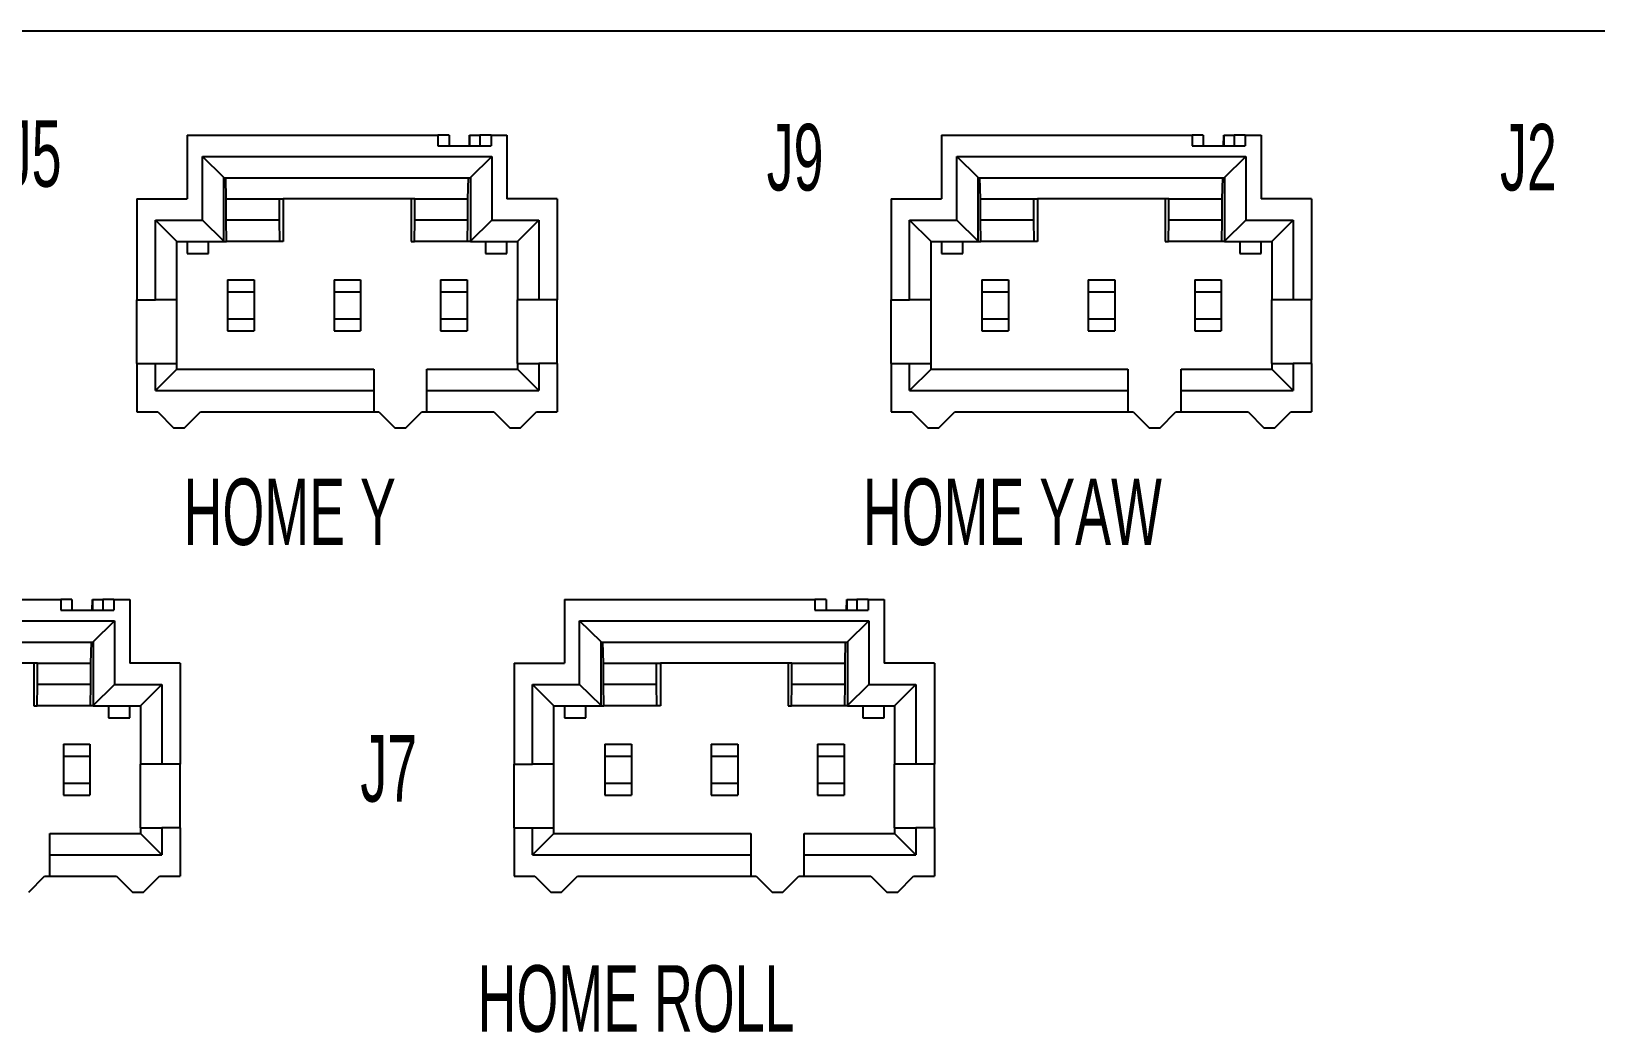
# Model space of a CAD drawing. Header units: millimetres. Extents: x 136 to 282, y 74 to 207.
# Drawn here: x 171.47 to 208.8, y 182.77 to 206.66 of the extents above; entities that cross this region are included whole.
import ezdxf

# ---------------------------------------------------------------- set-up
doc = ezdxf.new("R2010")
doc.units = ezdxf.units.MM
doc.styles.add('SLDTEXTSTYLE0', font='TXT', dxfattribs={"width": 0.605})

msp = doc.modelspace()

# ---------------------------------------------------------------- linework, layer by layer
at = {"color": 7, "linetype": 'Continuous', "lineweight": 25}
for p, q in [((281.69, 206.664), (141.99, 206.664)), ((175.19, 204.184), (175.19, 202.664)), ((175.19, 204.184), (181.17, 204.184)), ((181.17, 204.184), (181.17, 203.934)), ((181.438, 204.184), (181.17, 204.184)), ((181.17, 203.934), (182.44, 203.934)), ((181.438, 204.184), (181.438, 203.934)), ((181.922, 203.934), (181.929, 204.184)), ((181.929, 204.184), (181.929, 203.934)), ((181.929, 204.184), (182.172, 204.184)), ((182.172, 204.184), (182.172, 203.934)), ((182.44, 204.184), (182.172, 204.184)), ((182.44, 204.184), (182.44, 203.934)), ((182.44, 204.184), (182.82, 204.184)), ((182.82, 204.184), (182.82, 202.664)), ((193.19, 204.184), (199.17, 204.184)), ((193.19, 204.184), (193.19, 202.664)), ((199.17, 204.184), (199.17, 203.934)), ((199.438, 204.184), (199.17, 204.184)), ((199.17, 203.934), (200.44, 203.934)), ((199.438, 204.184), (199.438, 203.934)), ((199.922, 203.934), (199.929, 204.184)), ((199.929, 204.184), (199.929, 203.934)), ((199.929, 204.184), (200.172, 204.184)), ((200.172, 204.184), (200.172, 203.934)), ((200.44, 204.184), (200.172, 204.184)), ((200.44, 204.184), (200.44, 203.934)), ((200.44, 204.184), (200.82, 204.184)), ((200.82, 204.184), (200.82, 202.664)), ((175.554, 203.674), (182.456, 203.674)), ((175.554, 202.154), (175.554, 203.674)), ((176.064, 203.173), (175.554, 203.674)), ((181.946, 203.173), (182.456, 203.674)), ((182.456, 203.674), (182.456, 202.154)), ((193.554, 202.154), (193.554, 203.674)), ((194.064, 203.173), (193.554, 203.674)), ((193.554, 203.674), (200.456, 203.674)), ((199.946, 203.173), (200.456, 203.674)), ((200.456, 203.674), (200.456, 202.154)), ((176.064, 201.653), (176.064, 203.173)), ((176.064, 203.164), (176.064, 203.173)), ((176.064, 203.164), (181.946, 203.164)), ((176.121, 202.664), (176.108, 203.164)), ((181.889, 202.664), (181.902, 203.164)), ((181.946, 203.173), (181.946, 203.164)), ((181.946, 203.173), (181.946, 201.653)), ((194.064, 201.653), (194.064, 203.173)), ((194.064, 203.164), (194.064, 203.173)), ((194.064, 203.164), (199.946, 203.164)), ((194.121, 202.664), (194.108, 203.164)), ((199.889, 202.664), (199.902, 203.164)), ((199.946, 203.173), (199.946, 201.653)), ((199.946, 203.173), (199.946, 203.164)), ((173.99, 202.664), (173.99, 200.254)), ((173.99, 202.664), (175.19, 202.664)), ((176.121, 202.154), (176.121, 202.664)), ((176.121, 202.664), (177.391, 202.664)), ((177.391, 202.154), (177.391, 202.664)), ((177.391, 202.664), (177.48, 202.664)), ((177.48, 202.664), (177.48, 201.644)), ((180.53, 202.664), (177.48, 202.664)), ((180.53, 202.664), (180.53, 201.644)), ((180.619, 202.664), (180.53, 202.664)), ((180.619, 202.154), (180.619, 202.664)), ((180.619, 202.664), (181.889, 202.664)), ((181.889, 202.154), (181.889, 202.664)), ((184.02, 202.664), (182.82, 202.664)), ((184.02, 202.664), (184.02, 200.254)), ((191.99, 202.664), (193.19, 202.664)), ((191.99, 202.664), (191.99, 200.254)), ((194.121, 202.154), (194.121, 202.664)), ((194.121, 202.664), (195.391, 202.664)), ((195.391, 202.154), (195.391, 202.664)), ((195.391, 202.664), (195.48, 202.664)), ((195.48, 202.664), (195.48, 201.644)), ((198.53, 202.664), (195.48, 202.664)), ((198.53, 202.664), (198.53, 201.644)), ((198.619, 202.664), (198.53, 202.664)), ((198.619, 202.154), (198.619, 202.664)), ((198.619, 202.664), (199.889, 202.664)), ((199.889, 202.154), (199.889, 202.664)), ((202.02, 202.664), (200.82, 202.664)), ((202.02, 202.664), (202.02, 200.254)), ((174.43, 200.254), (174.43, 202.154)), ((174.43, 202.154), (175.554, 202.154)), ((174.94, 201.644), (174.43, 202.154)), ((176.064, 201.653), (175.554, 202.154)), ((176.13, 201.644), (176.121, 202.154)), ((177.391, 202.154), (176.121, 202.154)), ((177.4, 201.644), (177.391, 202.154)), ((180.61, 201.644), (180.619, 202.154)), ((181.889, 202.154), (180.619, 202.154)), ((181.88, 201.644), (181.889, 202.154)), ((181.946, 201.653), (182.456, 202.154)), ((182.456, 202.154), (183.58, 202.154)), ((183.07, 201.644), (183.58, 202.154)), ((183.58, 202.154), (183.58, 200.254)), ((192.43, 200.254), (192.43, 202.154)), ((192.94, 201.644), (192.43, 202.154)), ((192.43, 202.154), (193.554, 202.154)), ((194.064, 201.653), (193.554, 202.154)), ((194.13, 201.644), (194.121, 202.154)), ((195.391, 202.154), (194.121, 202.154)), ((195.4, 201.644), (195.391, 202.154)), ((198.61, 201.644), (198.619, 202.154)), ((199.889, 202.154), (198.619, 202.154)), ((199.88, 201.644), (199.889, 202.154)), ((199.946, 201.653), (200.456, 202.154)), ((200.456, 202.154), (201.58, 202.154)), ((201.07, 201.644), (201.58, 202.154)), ((201.58, 202.154), (201.58, 200.254)), ((174.94, 200.254), (174.94, 201.644)), ((174.94, 201.644), (175.19, 201.644)), ((175.19, 201.644), (175.7, 201.644)), ((175.19, 201.644), (175.19, 201.364)), ((175.7, 201.644), (176.064, 201.644)), ((175.7, 201.364), (175.7, 201.644)), ((176.064, 201.653), (176.064, 201.644)), ((176.064, 201.644), (176.13, 201.644)), ((177.4, 201.644), (176.13, 201.644)), ((177.48, 201.644), (177.4, 201.644)), ((180.53, 201.644), (180.61, 201.644)), ((181.88, 201.644), (180.61, 201.644)), ((181.946, 201.644), (181.88, 201.644)), ((181.946, 201.644), (181.946, 201.653)), ((181.946, 201.644), (182.31, 201.644)), ((182.31, 201.644), (182.82, 201.644)), ((182.31, 201.644), (182.31, 201.364)), ((182.82, 201.644), (183.07, 201.644)), ((182.82, 201.364), (182.82, 201.644)), ((183.07, 201.644), (183.07, 200.254)), ((192.94, 200.254), (192.94, 201.644)), ((192.94, 201.644), (193.19, 201.644)), ((193.19, 201.644), (193.7, 201.644)), ((193.19, 201.644), (193.19, 201.364)), ((193.7, 201.644), (194.064, 201.644)), ((193.7, 201.364), (193.7, 201.644)), ((194.064, 201.653), (194.064, 201.644)), ((194.064, 201.644), (194.13, 201.644)), ((195.4, 201.644), (194.13, 201.644)), ((195.48, 201.644), (195.4, 201.644)), ((198.53, 201.644), (198.61, 201.644)), ((199.88, 201.644), (198.61, 201.644)), ((199.946, 201.644), (199.88, 201.644)), ((199.946, 201.644), (199.946, 201.653)), ((199.946, 201.644), (200.31, 201.644)), ((200.31, 201.644), (200.82, 201.644)), ((200.31, 201.644), (200.31, 201.364)), ((200.82, 201.644), (201.07, 201.644)), ((200.82, 201.364), (200.82, 201.644)), ((201.07, 201.644), (201.07, 200.254)), ((175.19, 201.364), (175.7, 201.364)), ((182.31, 201.364), (182.82, 201.364)), ((193.19, 201.364), (193.7, 201.364)), ((200.31, 201.364), (200.82, 201.364)), ((176.153, 200.734), (176.788, 200.734)), ((176.153, 200.734), (176.153, 200.444)), ((176.788, 200.734), (176.788, 200.444)), ((178.693, 200.734), (179.328, 200.734)), ((178.693, 200.734), (178.693, 200.444)), ((179.328, 200.734), (179.328, 200.444)), ((181.233, 200.734), (181.868, 200.734)), ((181.233, 200.734), (181.233, 200.444)), ((181.868, 200.734), (181.868, 200.444)), ((194.153, 200.734), (194.788, 200.734)), ((194.153, 200.734), (194.153, 200.444)), ((194.788, 200.734), (194.788, 200.444)), ((196.693, 200.734), (197.328, 200.734)), ((196.693, 200.734), (196.693, 200.444)), ((197.328, 200.734), (197.328, 200.444)), ((199.233, 200.734), (199.868, 200.734)), ((199.233, 200.734), (199.233, 200.444)), ((199.868, 200.734), (199.868, 200.444)), ((173.99, 200.254), (174.43, 200.254)), ((173.99, 198.734), (173.99, 200.254)), ((174.94, 200.254), (174.43, 200.254)), ((174.94, 198.734), (174.94, 200.254)), ((176.153, 200.444), (176.788, 200.444)), ((176.153, 200.444), (176.153, 199.804)), ((176.788, 200.444), (176.788, 199.804)), ((178.693, 200.444), (178.693, 199.804)), ((178.693, 200.444), (179.328, 200.444)), ((179.328, 200.444), (179.328, 199.804)), ((181.233, 200.444), (181.233, 199.804)), ((181.233, 200.444), (181.868, 200.444)), ((181.868, 200.444), (181.868, 199.804)), ((183.58, 200.254), (183.07, 200.254)), ((183.07, 198.734), (183.07, 200.254)), ((184.02, 200.254), (183.58, 200.254)), ((184.02, 198.734), (184.02, 200.254)), ((191.99, 200.254), (192.43, 200.254)), ((191.99, 198.734), (191.99, 200.254)), ((192.94, 200.254), (192.43, 200.254)), ((192.94, 198.734), (192.94, 200.254)), ((194.153, 200.444), (194.153, 199.804)), ((194.153, 200.444), (194.788, 200.444)), ((194.788, 200.444), (194.788, 199.804)), ((196.693, 200.444), (197.328, 200.444)), ((196.693, 200.444), (196.693, 199.804)), ((197.328, 200.444), (197.328, 199.804)), ((199.233, 200.444), (199.233, 199.804)), ((199.233, 200.444), (199.868, 200.444)), ((199.868, 200.444), (199.868, 199.804)), ((201.58, 200.254), (201.07, 200.254)), ((201.07, 198.734), (201.07, 200.254)), ((202.02, 200.254), (201.58, 200.254)), ((202.02, 198.734), (202.02, 200.254)), ((176.153, 199.804), (176.788, 199.804)), ((176.153, 199.804), (176.153, 199.515)), ((176.788, 199.804), (176.788, 199.515)), ((178.693, 199.804), (179.328, 199.804)), ((178.693, 199.804), (178.693, 199.515)), ((179.328, 199.804), (179.328, 199.515)), ((181.233, 199.804), (181.868, 199.804)), ((181.233, 199.804), (181.233, 199.515)), ((181.868, 199.804), (181.868, 199.515)), ((194.153, 199.804), (194.788, 199.804)), ((194.153, 199.804), (194.153, 199.515)), ((194.788, 199.804), (194.788, 199.515)), ((196.693, 199.804), (197.328, 199.804)), ((196.693, 199.804), (196.693, 199.515)), ((197.328, 199.804), (197.328, 199.515)), ((199.233, 199.804), (199.868, 199.804)), ((199.233, 199.804), (199.233, 199.515)), ((199.868, 199.804), (199.868, 199.515)), ((176.153, 199.515), (176.788, 199.515)), ((178.693, 199.515), (179.328, 199.515)), ((181.233, 199.515), (181.868, 199.515)), ((194.153, 199.515), (194.788, 199.515)), ((196.693, 199.515), (197.328, 199.515)), ((199.233, 199.515), (199.868, 199.515)), ((173.99, 198.734), (173.99, 197.584)), ((173.99, 198.734), (174.43, 198.734)), ((174.43, 198.734), (174.94, 198.734)), ((174.43, 198.094), (174.43, 198.734)), ((174.94, 198.604), (174.94, 198.734)), ((183.07, 198.734), (183.07, 198.604)), ((183.07, 198.734), (183.58, 198.734)), ((183.58, 198.734), (183.58, 198.094)), ((184.02, 198.734), (183.58, 198.734)), ((184.02, 198.734), (184.02, 197.584)), ((191.99, 198.734), (192.43, 198.734)), ((191.99, 198.734), (191.99, 197.584)), ((192.43, 198.734), (192.94, 198.734)), ((192.43, 198.094), (192.43, 198.734)), ((192.94, 198.604), (192.94, 198.734)), ((201.07, 198.734), (201.07, 198.604)), ((201.07, 198.734), (201.58, 198.734)), ((201.58, 198.734), (201.58, 198.094)), ((202.02, 198.734), (201.58, 198.734)), ((202.02, 198.734), (202.02, 197.584)), ((174.94, 198.604), (174.43, 198.094)), ((174.94, 198.604), (179.64, 198.604)), ((179.64, 198.604), (179.64, 198.094)), ((180.91, 198.094), (180.91, 198.604)), ((180.91, 198.604), (183.07, 198.604)), ((183.07, 198.604), (183.58, 198.094)), ((192.94, 198.604), (192.43, 198.094)), ((192.94, 198.604), (197.64, 198.604)), ((197.64, 198.604), (197.64, 198.094)), ((198.91, 198.094), (198.91, 198.604)), ((198.91, 198.604), (201.07, 198.604)), ((201.07, 198.604), (201.58, 198.094)), ((174.43, 198.094), (179.64, 198.094)), ((179.64, 198.094), (179.64, 197.584)), ((180.91, 198.094), (183.58, 198.094)), ((180.91, 197.584), (180.91, 198.094)), ((192.43, 198.094), (197.64, 198.094)), ((197.64, 198.094), (197.64, 197.584)), ((198.91, 198.094), (201.58, 198.094)), ((198.91, 197.584), (198.91, 198.094)), ((173.99, 197.584), (174.485, 197.584)), ((174.485, 197.584), (174.865, 197.204)), ((175.125, 197.204), (175.505, 197.584)), ((175.505, 197.584), (179.64, 197.584)), ((179.64, 197.584), (179.765, 197.584)), ((179.765, 197.584), (180.145, 197.204)), ((180.405, 197.204), (180.785, 197.584)), ((180.785, 197.584), (180.91, 197.584)), ((180.91, 197.584), (182.505, 197.584)), ((182.505, 197.584), (182.885, 197.204)), ((183.145, 197.204), (183.525, 197.584)), ((183.525, 197.584), (184.02, 197.584)), ((191.99, 197.584), (192.485, 197.584)), ((192.485, 197.584), (192.865, 197.204)), ((193.125, 197.204), (193.505, 197.584)), ((193.505, 197.584), (197.64, 197.584)), ((197.64, 197.584), (197.765, 197.584)), ((197.765, 197.584), (198.145, 197.204)), ((198.405, 197.204), (198.785, 197.584)), ((198.785, 197.584), (198.91, 197.584)), ((198.91, 197.584), (200.505, 197.584)), ((200.505, 197.584), (200.885, 197.204)), ((201.145, 197.204), (201.525, 197.584)), ((201.525, 197.584), (202.02, 197.584)), ((174.865, 197.204), (175.125, 197.204)), ((180.145, 197.204), (180.405, 197.204)), ((182.885, 197.204), (183.145, 197.204)), ((192.865, 197.204), (193.125, 197.204)), ((198.145, 197.204), (198.405, 197.204)), ((200.885, 197.204), (201.145, 197.204)), ((166.19, 193.104), (172.17, 193.104)), ((172.17, 193.104), (172.17, 192.854)), ((172.438, 193.104), (172.17, 193.104)), ((172.438, 193.104), (172.438, 192.854)), ((172.922, 192.854), (172.929, 193.104)), ((172.929, 193.104), (172.929, 192.854)), ((172.929, 193.104), (173.172, 193.104)), ((173.172, 193.104), (173.172, 192.854)), ((173.44, 193.104), (173.172, 193.104)), ((173.44, 193.104), (173.44, 192.854)), ((173.44, 193.104), (173.82, 193.104)), ((173.82, 193.104), (173.82, 191.584)), ((184.19, 193.104), (184.19, 191.584)), ((184.19, 193.104), (190.17, 193.104)), ((190.17, 193.104), (190.17, 192.854)), ((190.438, 193.104), (190.17, 193.104)), ((190.438, 193.104), (190.438, 192.854)), ((190.922, 192.854), (190.929, 193.104)), ((190.929, 193.104), (190.929, 192.854)), ((190.929, 193.104), (191.172, 193.104)), ((191.172, 193.104), (191.172, 192.854)), ((191.44, 193.104), (191.172, 193.104)), ((191.44, 193.104), (191.44, 192.854)), ((191.44, 193.104), (191.82, 193.104)), ((191.82, 193.104), (191.82, 191.584)), ((172.17, 192.854), (173.44, 192.854)), ((190.17, 192.854), (191.44, 192.854)), ((166.554, 192.594), (173.456, 192.594)), ((172.946, 192.093), (173.456, 192.594)), ((173.456, 192.594), (173.456, 191.074)), ((184.554, 192.594), (191.456, 192.594)), ((184.554, 191.074), (184.554, 192.594)), ((185.064, 192.093), (184.554, 192.594)), ((190.946, 192.093), (191.456, 192.594)), ((191.456, 192.594), (191.456, 191.074)), ((167.064, 192.084), (172.946, 192.084)), ((172.889, 191.584), (172.902, 192.084)), ((172.946, 192.093), (172.946, 192.084)), ((172.946, 192.093), (172.946, 190.573)), ((185.064, 190.573), (185.064, 192.093)), ((185.064, 192.084), (185.064, 192.093)), ((185.064, 192.084), (190.946, 192.084)), ((185.121, 191.584), (185.108, 192.084)), ((190.889, 191.584), (190.902, 192.084)), ((190.946, 192.093), (190.946, 190.573)), ((190.946, 192.093), (190.946, 192.084)), ((171.53, 191.584), (168.48, 191.584)), ((171.53, 191.584), (171.53, 190.564)), ((171.619, 191.584), (171.53, 191.584)), ((171.619, 191.074), (171.619, 191.584)), ((171.619, 191.584), (172.889, 191.584)), ((172.889, 191.074), (172.889, 191.584)), ((175.02, 191.584), (173.82, 191.584)), ((175.02, 191.584), (175.02, 189.174)), ((182.99, 191.584), (184.19, 191.584)), ((182.99, 191.584), (182.99, 189.174)), ((185.121, 191.074), (185.121, 191.584)), ((185.121, 191.584), (186.391, 191.584)), ((186.391, 191.074), (186.391, 191.584)), ((186.391, 191.584), (186.48, 191.584)), ((186.48, 191.584), (186.48, 190.564)), ((189.53, 191.584), (186.48, 191.584)), ((189.53, 191.584), (189.53, 190.564)), ((189.619, 191.584), (189.53, 191.584)), ((189.619, 191.074), (189.619, 191.584)), ((189.619, 191.584), (190.889, 191.584)), ((190.889, 191.074), (190.889, 191.584)), ((193.02, 191.584), (191.82, 191.584)), ((193.02, 191.584), (193.02, 189.174)), ((171.61, 190.564), (171.619, 191.074)), ((172.889, 191.074), (171.619, 191.074)), ((172.88, 190.564), (172.889, 191.074)), ((172.946, 190.573), (173.456, 191.074)), ((173.456, 191.074), (174.58, 191.074)), ((174.07, 190.564), (174.58, 191.074)), ((174.58, 191.074), (174.58, 189.174)), ((183.43, 189.174), (183.43, 191.074)), ((183.94, 190.564), (183.43, 191.074)), ((183.43, 191.074), (184.554, 191.074)), ((185.064, 190.573), (184.554, 191.074)), ((185.13, 190.564), (185.121, 191.074)), ((186.391, 191.074), (185.121, 191.074)), ((186.4, 190.564), (186.391, 191.074)), ((189.61, 190.564), (189.619, 191.074)), ((190.889, 191.074), (189.619, 191.074)), ((190.88, 190.564), (190.889, 191.074)), ((190.946, 190.573), (191.456, 191.074)), ((191.456, 191.074), (192.58, 191.074)), ((192.07, 190.564), (192.58, 191.074)), ((192.58, 191.074), (192.58, 189.174)), ((171.53, 190.564), (171.61, 190.564)), ((172.88, 190.564), (171.61, 190.564)), ((172.946, 190.564), (172.88, 190.564)), ((172.946, 190.564), (172.946, 190.573)), ((172.946, 190.564), (173.31, 190.564)), ((173.31, 190.564), (173.82, 190.564)), ((173.31, 190.564), (173.31, 190.284)), ((173.82, 190.564), (174.07, 190.564)), ((173.82, 190.284), (173.82, 190.564)), ((174.07, 190.564), (174.07, 189.174)), ((183.94, 189.174), (183.94, 190.564)), ((183.94, 190.564), (184.19, 190.564)), ((184.19, 190.564), (184.7, 190.564)), ((184.19, 190.564), (184.19, 190.284)), ((184.7, 190.564), (185.064, 190.564)), ((184.7, 190.284), (184.7, 190.564)), ((185.064, 190.573), (185.064, 190.564)), ((185.064, 190.564), (185.13, 190.564)), ((186.4, 190.564), (185.13, 190.564)), ((186.48, 190.564), (186.4, 190.564)), ((189.53, 190.564), (189.61, 190.564)), ((190.88, 190.564), (189.61, 190.564)), ((190.946, 190.564), (190.88, 190.564)), ((190.946, 190.564), (190.946, 190.573)), ((190.946, 190.564), (191.31, 190.564)), ((191.31, 190.564), (191.82, 190.564)), ((191.31, 190.564), (191.31, 190.284)), ((191.82, 190.564), (192.07, 190.564)), ((191.82, 190.284), (191.82, 190.564)), ((192.07, 190.564), (192.07, 189.174)), ((173.31, 190.284), (173.82, 190.284)), ((184.19, 190.284), (184.7, 190.284)), ((191.31, 190.284), (191.82, 190.284)), ((172.233, 189.654), (172.868, 189.654)), ((172.233, 189.654), (172.233, 189.364)), ((172.233, 189.364), (172.868, 189.364)), ((172.233, 189.364), (172.233, 188.724)), ((172.868, 189.654), (172.868, 189.364)), ((172.868, 189.364), (172.868, 188.724)), ((185.153, 189.654), (185.788, 189.654)), ((185.153, 189.654), (185.153, 189.364)), ((185.153, 189.364), (185.153, 188.724)), ((185.153, 189.364), (185.788, 189.364)), ((185.788, 189.654), (185.788, 189.364)), ((185.788, 189.364), (185.788, 188.724)), ((187.693, 189.654), (188.328, 189.654)), ((187.693, 189.654), (187.693, 189.364)), ((187.693, 189.364), (187.693, 188.724)), ((187.693, 189.364), (188.328, 189.364)), ((188.328, 189.654), (188.328, 189.364)), ((188.328, 189.364), (188.328, 188.724)), ((190.233, 189.654), (190.868, 189.654)), ((190.233, 189.654), (190.233, 189.364)), ((190.233, 189.364), (190.233, 188.724)), ((190.233, 189.364), (190.868, 189.364)), ((190.868, 189.654), (190.868, 189.364)), ((190.868, 189.364), (190.868, 188.724)), ((174.58, 189.174), (174.07, 189.174)), ((174.07, 187.654), (174.07, 189.174)), ((175.02, 189.174), (174.58, 189.174)), ((175.02, 187.654), (175.02, 189.174)), ((182.99, 189.174), (183.43, 189.174)), ((182.99, 187.654), (182.99, 189.174)), ((183.94, 189.174), (183.43, 189.174)), ((183.94, 187.654), (183.94, 189.174)), ((192.58, 189.174), (192.07, 189.174)), ((192.07, 187.654), (192.07, 189.174)), ((193.02, 189.174), (192.58, 189.174)), ((193.02, 187.654), (193.02, 189.174)), ((172.233, 188.724), (172.868, 188.724)), ((172.233, 188.724), (172.233, 188.435)), ((172.868, 188.724), (172.868, 188.435)), ((185.153, 188.724), (185.788, 188.724)), ((185.153, 188.724), (185.153, 188.435)), ((185.788, 188.724), (185.788, 188.435)), ((187.693, 188.724), (188.328, 188.724)), ((187.693, 188.724), (187.693, 188.435)), ((188.328, 188.724), (188.328, 188.435)), ((190.233, 188.724), (190.868, 188.724)), ((190.233, 188.724), (190.233, 188.435)), ((190.868, 188.724), (190.868, 188.435)), ((172.233, 188.435), (172.868, 188.435)), ((185.153, 188.435), (185.788, 188.435)), ((187.693, 188.435), (188.328, 188.435)), ((190.233, 188.435), (190.868, 188.435)), ((171.91, 187.014), (171.91, 187.524)), ((171.91, 187.524), (174.07, 187.524)), ((174.07, 187.654), (174.58, 187.654)), ((174.07, 187.654), (174.07, 187.524)), ((174.07, 187.524), (174.58, 187.014)), ((174.58, 187.654), (174.58, 187.014)), ((175.02, 187.654), (174.58, 187.654)), ((175.02, 187.654), (175.02, 186.504)), ((182.99, 187.654), (183.43, 187.654)), ((182.99, 187.654), (182.99, 186.504)), ((183.43, 187.014), (183.43, 187.654)), ((183.43, 187.654), (183.94, 187.654)), ((183.94, 187.524), (183.43, 187.014)), ((183.94, 187.524), (183.94, 187.654)), ((183.94, 187.524), (188.64, 187.524)), ((188.64, 187.524), (188.64, 187.014)), ((189.91, 187.524), (192.07, 187.524)), ((189.91, 187.014), (189.91, 187.524)), ((192.07, 187.654), (192.07, 187.524)), ((192.07, 187.654), (192.58, 187.654)), ((192.07, 187.524), (192.58, 187.014)), ((192.58, 187.654), (192.58, 187.014)), ((193.02, 187.654), (192.58, 187.654)), ((193.02, 187.654), (193.02, 186.504)), ((171.91, 187.014), (174.58, 187.014)), ((171.91, 186.504), (171.91, 187.014)), ((183.43, 187.014), (188.64, 187.014)), ((188.64, 187.014), (188.64, 186.504)), ((189.91, 187.014), (192.58, 187.014)), ((189.91, 186.504), (189.91, 187.014)), ((171.405, 186.124), (171.785, 186.504)), ((171.785, 186.504), (171.91, 186.504)), ((171.91, 186.504), (173.505, 186.504)), ((173.505, 186.504), (173.885, 186.124)), ((174.145, 186.124), (174.525, 186.504)), ((174.525, 186.504), (175.02, 186.504)), ((182.99, 186.504), (183.485, 186.504)), ((183.485, 186.504), (183.865, 186.124)), ((184.125, 186.124), (184.505, 186.504)), ((184.505, 186.504), (188.64, 186.504)), ((188.64, 186.504), (188.765, 186.504)), ((188.765, 186.504), (189.145, 186.124)), ((189.405, 186.124), (189.785, 186.504)), ((189.785, 186.504), (189.91, 186.504)), ((189.91, 186.504), (191.505, 186.504)), ((191.505, 186.504), (191.885, 186.124)), ((192.145, 186.124), (192.525, 186.504)), ((192.525, 186.504), (193.02, 186.504)), ((173.885, 186.124), (174.145, 186.124)), ((183.865, 186.124), (184.125, 186.124)), ((189.145, 186.124), (189.405, 186.124)), ((191.885, 186.124), (192.145, 186.124))]:
    msp.add_line(p, q, dxfattribs=at)

# ---------------------------------------------------------------- texts
at = {"color": 7, "linetype": 'Continuous', "lineweight": 0, "char_height": 1.5875, "attachment_point": 1, "style": 'SLDTEXTSTYLE0'}
for s, insert in [('J5', (170.833, 204.542)), ('J9', (189.018, 204.453)), ('J2', (206.519, 204.453)), ('HOME Y', (175.102, 195.992)), ('HOME YAW', (191.314, 195.992)), ('J7', (179.321, 189.868)), ('HOME ROLL', (182.119, 184.377))]:
    msp.add_mtext(s, dxfattribs=dict(at, insert=insert))

doc.saveas('drawing.dxf')
